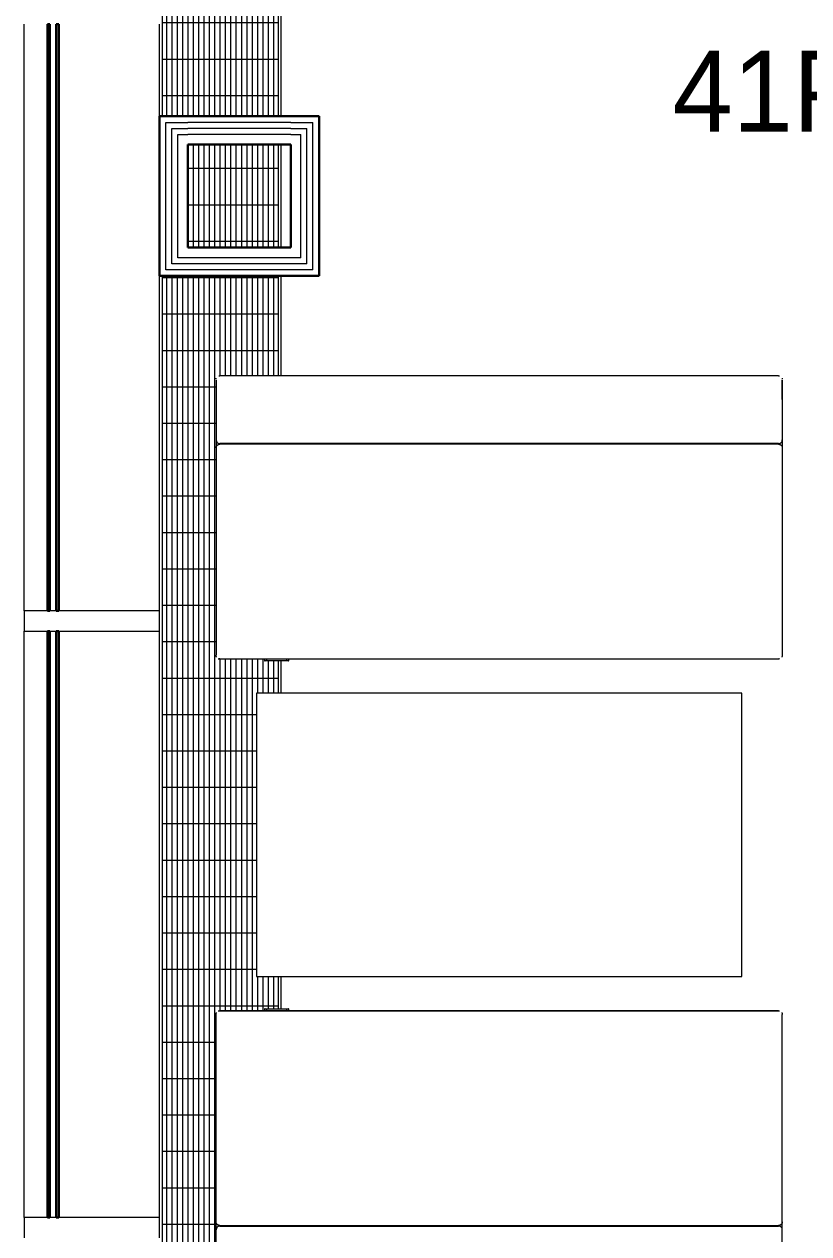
# Model space of a CAD drawing. Header units: millimetres. Extents: x 90978 to 295199, y -4084 to 97293.
# Drawn here: x 156519 to 158459, y 24098 to 27088 of the extents above; entities that cross this region are included whole.
import ezdxf

# ---------------------------------------------------------------- set-up
doc = ezdxf.new("R2010")
doc.units = ezdxf.units.MM
doc.header["$MEASUREMENT"] = 0
for name, color, linetype, lineweight in [('A-AREA-IDEN', 7, 'CONTINUOUS', 9), ('CSM-STL-XX-ZZ-M3-A-XXXX-00001_detached _19_04_21__rvt-1-Level 0$0$A-GENM', 7, 'CONTINUOUS', 9), ('CSM-STL-XX-ZZ-M3-A-XXXX-00001_detached _19_04_21__rvt-1-Level 0$0$A-GLAZ-CURT', 7, 'CONTINUOUS', 9), ('CSM-STL-XX-ZZ-M3-A-XXXX-00001_detached _19_04_21__rvt-1-Level 0$0$A-GLAZ-CWMG', 7, 'CONTINUOUS', 9), ('CSM-STL-XX-ZZ-M3-A-XXXX-00001_detached _19_04_21__rvt-1-Level 0$0$A-WALL', 7, 'CONTINUOUS', 9), ('CSM-STL-XX-ZZ-M3-A-XXXX-00001_detached _19_04_21__rvt-1-Level 0$0$I-WALL', 7, 'CONTINUOUS', 9), ('I-FURN', 8, 'CONTINUOUS', 9)]:
    doc.layers.add(name, color=color, linetype=linetype, lineweight=lineweight)
doc.styles.add('Century Gothic', font='GOTHIC.TTF', dxfattribs={"height": 200})

msp = doc.modelspace()

# ---------------------------------------------------------------- hatches: boundary and pattern name
at = {"layer": 'CSM-STL-XX-ZZ-M3-A-XXXX-00001_detached _19_04_21__rvt-1-Level 0$0$A-GENM'}
h = msp.add_hatch(dxfattribs=at)
h.set_pattern_fill('FP_27', color=256, angle=-90, style=0, pattern_type=2)
h.set_pattern_definition([(270, (157003.74, 23311.992), (13.2, 1e-14), []), (4e-14, (157003.74, 23311.99), (-6e-14, 90), [])])
h.paths.add_polyline_path([(156942.3, 13102.2), (156941.1, 13106.7), (156941.6, 13104.3)], flags=0)
h.paths.add_polyline_path([(156933.6, 13260.3), (156934.9, 13260.8), (156934.5, 13262.5)], flags=0)
h.paths.add_polyline_path([(156942.3, 13797.1), (156939.9, 13791.5), (156942.3, 13791.7), (156942.3, 13795.5)], flags=0)
h.paths.add_polyline_path([(156942.3, 14671.5), (156942.3, 14677.1), (156940, 14677.1), (156941.6, 14673.1)], flags=0)
h.paths.add_polyline_path([(156933.6, 15208.3), (156934.9, 15207.9), (156934.5, 15208.7)], flags=0)
h.paths.add_polyline_path([(156942.3, 15432.2), (156941.1, 15436.7), (156941.6, 15434.3)], flags=0)
h.paths.add_polyline_path([(156933.6, 15590.3), (156934.9, 15590.8), (156934.5, 15592.5)], flags=0)
h.paths.add_polyline_path([(156942.3, 16127.1), (156939.9, 16121.5), (156942.3, 16121.7), (156942.3, 16125.5)], flags=0)
h.paths.add_polyline_path([(156942.3, 17001.5), (156942.3, 17007.1), (156940, 17007.1), (156941.6, 17003.1)], flags=0)
h.paths.add_polyline_path([(156933.6, 17538.3), (156934.9, 17537.9), (156934.5, 17538.7)], flags=0)
h.paths.add_polyline_path([(156859.8, 12708.1), (157147.6, 12708.1), (157147.6, 13099.3), (156942.3, 13099.7), (156942.3, 13102.2), (156939.9, 13099.7), (156935.7, 13102.2), (156934.4, 13104.3), (156933.6, 13108.8), (156933.3, 13109.3), (156933.6, 13157.9), (156933.3, 13158.6), (156933.5, 13162.9), (156933.3, 13210.9), (156934.1, 13790.3), (156934.5, 13791.5), (156935, 13795.5), (156938.3, 13798.3), (156940.8, 13798.3), (156942.3, 13798.3), (156942.3, 13799.3), (157054.3, 13799.3), (157054.3, 13804.3), (157112.3, 13804.3), (157112.3, 13799.3), (157147.6, 13799.3), (157147.6, 13884.3), (157033.3, 13884.3), (157033.3, 14584.3), (157147.6, 14584.3), (157147.6, 14669.3), (157112.3, 14669.3), (157112.3, 14664.3), (157054.3, 14664.3), (157054.3, 14669.3), (156942.3, 14670.3), (156942.3, 14671.5), (156939.9, 14669.6), (156935.9, 14671.9), (156934.5, 14675), (156933.6, 14678.6), (156933.3, 14679.1), (156934.2, 15306.3), (156933.6, 15310.2), (156933.3, 15310.7), (156933.6, 15359.3), (156933.3, 15360), (156935.9, 15366.7), (156940, 15369), (156942.3, 15368.1), (156942.3, 15369.3), (157147.6, 15369.3), (157147.6, 15429.3), (156942.3, 15429.7), (156942.3, 15432.2), (156939.9, 15429.7), (156935.7, 15432.2), (156934.4, 15434.3), (156933.6, 15438.8), (156933.3, 15439.3), (156933.6, 15487.9), (156933.3, 15488.6), (156933.5, 15492.9), (156933.3, 15540.9), (156933.6, 16120), (156934.5, 16121.5), (156935, 16125.5), (156938.3, 16128.3), (156940.8, 16128.3), (156942.3, 16128.3), (156942.3, 16129.3), (157054.3, 16129.3), (157054.3, 16134.3), (157112.3, 16134.3), (157112.3, 16129.3), (157147.6, 16129.3), (157147.6, 16214.3), (157033.3, 16214.3), (157033.3, 16914.3), (157147.6, 16914.3), (157147.6, 16999.3), (157112.3, 16999.3), (157112.3, 16994.3), (157054.3, 16994.3), (157054.3, 16999.3), (156942.3, 17000.3), (156942.3, 17001.5), (156939.9, 16999.6), (156935.9, 17001.9), (156934.5, 17005), (156933.6, 17008.6), (156933.3, 17009.1), (156934.2, 17636.3), (156933.6, 17640.2), (156933.3, 17640.7), (156933.6, 17689.3), (156933.3, 17690), (156935.9, 17696.7), (156940, 17699), (156942.3, 17698.1), (156942.3, 17699.3), (157147.6, 17699.3), (157147.6, 17941.6), (156859.8, 17941.6), (156859.8, 12816.2)], flags=0)
h.paths.add_polyline_path([(156939.9, 13157.9), (156942.3, 13157.9), (156941.1, 13160.2)], flags=0)
h.paths.add_polyline_path([(156942.3, 13164.2), (156942.3, 13167), (156940.8, 13165.8), (156941.9, 13164.6)], flags=0)
h.paths.add_polyline_path([(156938.9, 13264.1), (156938.9, 13266.2), (156935.9, 13264.3), (156938.5, 13264.1)], flags=0)
h.paths.add_polyline_path([(156939.9, 15202), (156937.8, 15204.4), (156935.9, 15204.3), (156938.9, 15202.4)], flags=0)
h.paths.add_polyline_path([(156942.3, 15301.6), (156941.9, 15304), (156939.9, 15301.9)], flags=0)
h.paths.add_polyline_path([(156942.3, 15306.3), (156942.3, 15310.7), (156939.9, 15310.7), (156941.1, 15308.4)], flags=0)
h.paths.add_polyline_path([(156942.3, 15487.9), (156941.1, 15490.2), (156939.9, 15487.9)], flags=0)
h.paths.add_polyline_path([(156942.3, 15494.2), (156942.3, 15497), (156940.8, 15495.8), (156941.9, 15494.6)], flags=0)
h.paths.add_polyline_path([(156938.9, 15594.1), (156938.9, 15596.2), (156935.9, 15594.3), (156938.5, 15594.1)], flags=0)
h.paths.add_polyline_path([(156939.9, 17532), (156937.8, 17534.4), (156935.9, 17534.3), (156938.9, 17532.4)], flags=0)
h.paths.add_polyline_path([(156942.3, 17631.6), (156941.9, 17634), (156939.9, 17631.9)], flags=0)
h.paths.add_polyline_path([(156942.3, 17636.3), (156942.3, 17640.7), (156939.9, 17640.7), (156941.1, 17638.4)], flags=0)
h.paths.add_polyline_path([(156923.7, 18011.6), (157147.6, 18011.6), (157147.6, 18266.2), (156923.7, 18266.2)], flags=0)
h.paths.add_polyline_path([(157002.3, 20916.2), (157001.1, 20920.6), (157001.6, 20918.2)], flags=0)
h.paths.add_polyline_path([(156993.6, 21074.2), (156994.9, 21074.7), (156994.5, 21076.4)], flags=0)
h.paths.add_polyline_path([(157002.3, 21611), (156999.9, 21605.4), (157002.3, 21605.6), (157002.3, 21609.5)], flags=0)
h.paths.add_polyline_path([(157002.3, 22485.4), (157002.3, 22491), (157000, 22491), (157001.6, 22487)], flags=0)
h.paths.add_polyline_path([(156993.6, 23022.2), (156994.9, 23021.8), (156994.5, 23022.7)], flags=0)
h.paths.add_polyline_path([(157002.3, 23952.2), (157001.1, 23956.7), (157001.6, 23954.3)], flags=0)
h.paths.add_polyline_path([(156993.6, 24110.3), (156994.9, 24110.8), (156994.5, 24112.5)], flags=0)
h.paths.add_polyline_path([(157002.3, 24647.1), (156999.9, 24641.5), (157002.3, 24641.7), (157002.3, 24645.5)], flags=0)
h.paths.add_polyline_path([(157002.3, 25521.5), (157002.3, 25527.1), (157000, 25527.1), (157001.6, 25523.1)], flags=0)
h.paths.add_polyline_path([(156993.6, 26058.3), (156994.9, 26057.9), (156994.5, 26058.7)], flags=0)
h.paths.add_polyline_path([(156898.7, 18336.2), (157147.6, 18336.2), (157147.6, 20913.2), (157002.3, 20913.6), (157002.3, 20916.2), (156999.9, 20913.6), (156995.7, 20916.2), (156994.4, 20918.2), (156993.6, 20922.7), (156993.3, 20923.2), (156993.6, 20971.9), (156993.3, 20972.5), (156993.5, 20976.9), (156993.3, 21024.8), (156994.1, 21604.2), (156994.5, 21605.4), (156995, 21609.5), (156998.3, 21612.2), (157000.8, 21612.2), (157002.3, 21612.2), (157002.3, 21613.2), (157114.3, 21613.2), (157114.3, 21618.2), (157147.6, 21618.2), (157147.6, 21698.2), (157093.3, 21698.2), (157093.3, 22398.2), (157147.6, 22398.2), (157147.6, 22478.2), (157114.3, 22478.2), (157114.3, 22483.2), (157002.3, 22484.2), (157002.3, 22485.4), (156999.9, 22483.5), (156995.9, 22485.9), (156994.5, 22488.9), (156993.6, 22492.5), (156993.3, 22493), (156994.2, 23120.2), (156993.6, 23124.1), (156993.3, 23124.6), (156993.6, 23173.2), (156993.3, 23173.9), (156995.9, 23180.6), (157000, 23182.9), (157002.3, 23182), (157002.3, 23183.2), (157147.6, 23183.2), (157147.6, 23191.4), (156879.3, 23191.4), (156879.3, 23535), (157147.6, 23535), (157147.6, 23949.3), (157002.3, 23949.7), (157002.3, 23952.2), (156999.9, 23949.7), (156995.7, 23952.2), (156994.4, 23954.3), (156993.6, 23958.8), (156993.3, 23959.3), (156993.6, 24007.9), (156993.3, 24008.6), (156993.5, 24012.9), (156993.3, 24060.9), (156994.1, 24640.3), (156994.5, 24641.5), (156995, 24645.5), (156998.3, 24648.3), (157000.8, 24648.3), (157002.3, 24648.3), (157002.3, 24649.3), (157114.3, 24649.3), (157114.3, 24654.3), (157147.6, 24654.3), (157147.6, 24734.3), (157093.3, 24734.3), (157093.3, 25434.3), (157147.6, 25434.3), (157147.6, 25514.3), (157114.3, 25514.3), (157114.3, 25519.3), (157002.3, 25520.3), (157002.3, 25521.5), (156999.9, 25519.6), (156995.9, 25521.9), (156994.5, 25525), (156993.6, 25528.6), (156993.3, 25529.1), (156994.2, 26156.3), (156993.6, 26160.2), (156993.3, 26160.7), (156993.6, 26209.3), (156993.3, 26210), (156995.9, 26216.7), (157000, 26219), (157002.3, 26218.1), (157002.3, 26219.3), (157147.6, 26219.3), (157147.6, 26465.9), (156859.8, 26465.9), (156859.8, 18336.2), (156883.7, 18336.2)], flags=0)
h.paths.add_polyline_path([(157002.3, 20971.9), (157001.1, 20974.1), (156999.9, 20971.9)], flags=0)
h.paths.add_polyline_path([(157002.3, 20978.2), (157002.3, 20980.9), (157000.8, 20979.8), (157001.9, 20978.5)], flags=0)
h.paths.add_polyline_path([(156998.9, 21078), (156998.9, 21080.1), (156995.9, 21078.3), (156998.5, 21078)], flags=0)
h.paths.add_polyline_path([(156999.9, 23015.9), (156997.8, 23018.4), (156995.9, 23018.2), (156998.9, 23016.3)], flags=0)
h.paths.add_polyline_path([(157002.3, 23115.5), (157001.9, 23117.9), (156999.9, 23115.8)], flags=0)
h.paths.add_polyline_path([(157002.3, 23120.2), (157002.3, 23124.6), (156999.9, 23124.6), (157001.7, 23121.2)], flags=0)
h.paths.add_polyline_path([(156949.3, 23261.4), (157147.6, 23261.4), (157147.6, 23465), (156949.3, 23465), (156949.3, 23355.4)], flags=0)
h.paths.add_polyline_path([(156999.9, 24007.9), (157002.3, 24007.9), (157001.1, 24010.2)], flags=0)
h.paths.add_polyline_path([(157002.3, 24014.2), (157002.3, 24017), (157000.8, 24015.8), (157001.9, 24014.6)], flags=0)
h.paths.add_polyline_path([(156998.9, 24114.1), (156998.9, 24116.2), (156995.9, 24114.3), (156998.5, 24114.1)], flags=0)
h.paths.add_polyline_path([(156999.9, 26052), (156997.8, 26054.4), (156995.9, 26054.3), (156998.9, 26052.4)], flags=0)
h.paths.add_polyline_path([(157002.3, 26151.6), (157001.9, 26154), (156999.9, 26151.9)], flags=0)
h.paths.add_polyline_path([(157002.3, 26156.3), (157002.3, 26160.7), (156999.9, 26160.7), (157001.1, 26158.4)], flags=0)
h.paths.add_polyline_path([(156923.7, 26535.9), (157147.6, 26535.9), (157147.6, 26790.5), (156923.7, 26790.5), (156923.7, 26634.3)], flags=0)
h.paths.add_polyline_path([(156913.3, 30029.2), (156917.8, 30030.4), (156915.4, 30029.9)], flags=0)
h.paths.add_polyline_path([(156919.7, 31438.2), (156920.4, 31438.5), (156919.9, 31438.5)], flags=0)
h.paths.add_polyline_path([(156913.3, 32129.2), (156917.8, 32130.4), (156914.2, 32129.5)], flags=0)
h.paths.add_polyline_path([(156912.6, 32829.2), (156918.2, 32829.2), (156918.2, 32831.5), (156914.2, 32829.9)], flags=0)
h.paths.add_polyline_path([(156898.7, 26860.5), (157147.6, 26860.5), (157147.6, 28645.3), (157095.6, 28661.1), (157040, 28691.9), (156994.9, 28730.2), (156959.9, 28773.5), (156932.1, 28827.3), (156916.2, 28879.7), (156910.4, 28938.2), (156910.7, 30029.2), (156912.2, 30030.2), (156910.9, 30032), (156913.4, 30035.9), (156914.9, 30037), (156918.5, 30038.5), (156912.9, 30041), (156910.7, 30044.9), (156911.6, 30047.2), (156910.4, 30047.2), (156910.7, 31431.6), (156913.3, 31435.8), (156917.3, 31437.6), (156917.8, 31438.7), (156913, 31440.9), (156910.7, 31444.9), (156911.6, 31447.2), (156910.4, 31447.2), (156911.4, 32129.2), (156912.6, 32129.9), (156910.8, 32131.6), (156913.3, 32135.8), (156916.1, 32137.3), (156915.4, 32138.2), (156910.4, 32138.2), (156911.4, 32829.2), (156912.6, 32829.2), (156910.7, 32831.6), (156913, 32835.6), (156916.1, 32837), (156919.7, 32837.9), (156920.2, 32838.2), (157147.6, 32838.2), (157147.6, 33915.9), (156859.8, 33915.9), (156859.8, 26860.5), (156883.7, 26860.5)], flags=0)
h.paths.add_polyline_path([(156969.7, 30029.2), (156971, 30030.2), (156967.5, 30031.6), (156967.5, 30029.2)], flags=0)
h.paths.add_polyline_path([(156976.9, 30029.2), (156977.1, 30030.2), (156976.1, 30030.9), (156975.3, 30029.2), (156976.5, 30029.2)], flags=0)
h.paths.add_polyline_path([(157075.4, 30035.6), (157071.5, 30037.4), (157072.5, 30036.4), (157073.6, 30036.1)], flags=0)
h.paths.add_polyline_path([(157031.3, 30036.6), (157013.7, 30038.2), (157026.1, 30037.2), (157030.8, 30036.6)], flags=0)
h.paths.add_polyline_path([(157060.5, 30036.9), (157054.7, 30038.2), (157059.2, 30037.1), (157060.5, 30036.9)], flags=0)
h.paths.add_polyline_path([(156972.9, 30037), (156972.9, 30038.2), (156971.7, 30037.3)], flags=0)
h.paths.add_polyline_path([(157071.4, 31438.5), (157071.8, 31439.9), (157071, 31439.4)], flags=0)
h.paths.add_polyline_path([(156975.3, 31438.2), (156973.5, 31439.2), (156974, 31438.2)], flags=0)
h.paths.add_polyline_path([(157075.4, 31440.9), (157076.9, 31444.5), (157075.2, 31443.5)], flags=0)
h.paths.add_polyline_path([(156977.8, 31444.9), (156977, 31447.2), (156975.7, 31446.9), (156977, 31445.7)], flags=0)
h.paths.add_polyline_path([(156969, 31444.9), (156971.3, 31447.2), (156969, 31447.2)], flags=0)
h.paths.add_polyline_path([(156977, 32129.2), (156978.1, 32129.2), (156976.9, 32130.7), (156976.9, 32129.2)], flags=0)
h.paths.add_polyline_path([(156971.3, 32129.2), (156971.3, 32130.4), (156969, 32131.6), (156969, 32129.2)], flags=0)
h.paths.add_polyline_path([(157075.4, 32135.6), (157070.4, 32138.1), (157060.2, 32138.2), (157071.4, 32137.1), (157073.6, 32136.3)], flags=0)
h.paths.add_polyline_path([(156974, 32137), (156974, 32138), (156973.4, 32137.2)], flags=0)
at = {"layer": 'CSM-STL-XX-ZZ-M3-A-XXXX-00001_detached _19_04_21__rvt-1-Level 0$0$A-GLAZ-CURT'}
h = msp.add_hatch(color=256, dxfattribs=at)
h.paths.add_polyline_path([(156598.3, 25638.2), (156604.3, 25638.2), (156604.3, 27088.2), (156598.3, 27088.2), (156598.3, 26405.5)], flags=0)
h.paths.add_polyline_path([(156576.3, 25638.2), (156582.3, 25638.2), (156582.3, 27088.2), (156576.3, 27088.2), (156576.3, 26405.5)], flags=0)
h = msp.add_hatch(color=256, dxfattribs=at)
h.paths.add_polyline_path([(156598.3, 24138.2), (156604.3, 24138.2), (156604.3, 25588.2), (156598.3, 25588.2), (156598.3, 24905.5)], flags=0)
h.paths.add_polyline_path([(156576.3, 24138.2), (156582.3, 24138.2), (156582.3, 25588.2), (156576.3, 25588.2), (156576.3, 24905.5)], flags=0)

# ---------------------------------------------------------------- linework, layer by layer
at = {"layer": 'CSM-STL-XX-ZZ-M3-A-XXXX-00001_detached _19_04_21__rvt-1-Level 0$0$A-GENM'}
for p, q in [((156859.8, 33915.9), (156859.8, 26860.5)), ((157147.6, 26860.5), (157147.6, 28645.3)), ((157153.6, 28643.8), (157153.6, 26860.5)), ((157147.6, 26535.9), (157147.6, 26790.5)), ((157153.6, 26790.5), (157153.6, 26535.9)), ((156859.8, 26465.9), (156859.8, 18336.2)), ((157147.6, 26219.3), (157147.6, 26465.9)), ((157153.6, 26465.9), (157153.6, 26219.3)), ((157147.6, 25434.3), (157147.6, 25514.3)), ((157153.6, 25514.3), (157153.6, 25434.3)), ((157147.6, 24654.3), (157147.6, 24734.3)), ((157153.6, 24734.3), (157153.6, 24654.3))]:
    msp.add_line(p, q, dxfattribs=at)
at = {"layer": 'CSM-STL-XX-ZZ-M3-A-XXXX-00001_detached _19_04_21__rvt-1-Level 0$0$A-GLAZ-CURT', "lineweight": 30}
for p, q in [((156576.3, 27088.2), (156576.3, 25638.2)), ((156582.3, 27088.2), (156576.3, 27088.2)), ((156582.3, 25638.2), (156582.3, 27088.2)), ((156598.3, 27088.2), (156598.3, 25638.2)), ((156604.3, 27088.2), (156598.3, 27088.2)), ((156604.3, 25638.2), (156604.3, 27088.2)), ((156576.3, 25638.2), (156582.3, 25638.2)), ((156598.3, 25638.2), (156604.3, 25638.2)), ((156576.3, 25588.2), (156576.3, 24138.2)), ((156582.3, 25588.2), (156576.3, 25588.2)), ((156582.3, 24138.2), (156582.3, 25588.2)), ((156598.3, 25588.2), (156598.3, 24138.2)), ((156604.3, 25588.2), (156598.3, 25588.2)), ((156604.3, 24138.2), (156604.3, 25588.2)), ((156576.3, 24138.2), (156582.3, 24138.2)), ((156598.3, 24138.2), (156604.3, 24138.2))]:
    msp.add_line(p, q, dxfattribs=at)
at = {"layer": 'CSM-STL-XX-ZZ-M3-A-XXXX-00001_detached _19_04_21__rvt-1-Level 0$0$A-GLAZ-CWMG'}
for p, q in [((156518.8, 25638.2), (156518.8, 27088.2)), ((156853.8, 26860.4), (156853.8, 27088.2)), ((156853.8, 25638.2), (156853.8, 26466.1)), ((156518.8, 24138.2), (156518.8, 25588.2)), ((156853.8, 24138.2), (156853.8, 25588.2))]:
    msp.add_line(p, q, dxfattribs=at)
at = {"layer": 'CSM-STL-XX-ZZ-M3-A-XXXX-00001_detached _19_04_21__rvt-1-Level 0$0$A-GLAZ-CWMG', "lineweight": 20, "extrusion": (0, 0, -1)}
for p, q in [((156518.8, 25638.2), (156518.8, 25588.2)), ((156853.8, 25638.2), (156518.8, 25638.2)), ((156853.8, 25588.2), (156853.8, 25638.2)), ((156518.8, 25588.2), (156853.8, 25588.2)), ((156518.8, 24138.2), (156518.8, 24088.2)), ((156853.8, 24138.2), (156518.8, 24138.2)), ((156853.8, 24088.2), (156853.8, 24138.2))]:
    msp.add_line(p, q, dxfattribs=at)
at = {"layer": 'CSM-STL-XX-ZZ-M3-A-XXXX-00001_detached _19_04_21__rvt-1-Level 0$0$A-WALL'}
for p, q in [((156868.7, 26480.9), (156868.7, 26845.5)), ((156868.7, 26845.5), (156883.7, 26845.5)), ((156883.7, 26845.5), (156923.7, 26845.5)), ((156883.7, 26495.9), (156883.7, 26830.5)), ((156883.7, 26830.5), (156898.7, 26830.5)), ((156898.7, 26830.5), (156923.7, 26830.5)), ((157177.8, 26845.5), (156923.7, 26845.5)), ((157177.8, 26830.5), (156923.7, 26830.5)), ((157177.8, 26845.5), (157217.8, 26845.5)), ((157177.8, 26830.5), (157202.8, 26830.5)), ((157202.8, 26830.5), (157217.8, 26830.5)), ((157217.8, 26845.5), (157232.8, 26845.5)), ((157217.8, 26495.9), (157217.8, 26830.5)), ((157232.8, 26480.9), (157232.8, 26845.5)), ((156898.7, 26510.9), (156898.7, 26815.5)), ((156898.7, 26815.5), (156923.7, 26815.5)), ((157177.8, 26815.5), (156923.7, 26815.5)), ((157177.8, 26815.5), (157202.8, 26815.5)), ((157202.8, 26510.9), (157202.8, 26815.5)), ((156898.7, 26495.9), (156883.7, 26495.9)), ((156923.7, 26510.9), (156898.7, 26510.9)), ((156923.7, 26495.9), (156898.7, 26495.9)), ((157177.8, 26510.9), (156923.7, 26510.9)), ((157177.8, 26495.9), (156923.7, 26495.9)), ((157202.8, 26510.9), (157177.8, 26510.9)), ((157202.8, 26495.9), (157177.8, 26495.9)), ((157217.8, 26495.9), (157202.8, 26495.9)), ((156883.7, 26480.9), (156868.7, 26480.9)), ((156923.7, 26480.9), (156883.7, 26480.9)), ((157177.8, 26480.9), (156923.7, 26480.9)), ((157217.8, 26480.9), (157177.8, 26480.9)), ((157232.8, 26480.9), (157217.8, 26480.9))]:
    msp.add_line(p, q, dxfattribs=at)
at = {"layer": 'CSM-STL-XX-ZZ-M3-A-XXXX-00001_detached _19_04_21__rvt-1-Level 0$0$I-WALL', "lineweight": 30}
for p, q in [((156853.7, 26860.5), (156853.7, 26465.9)), ((156868.7, 26860.5), (156853.7, 26860.5)), ((156923.7, 26860.5), (156868.7, 26860.5)), ((157177.8, 26860.5), (156923.7, 26860.5)), ((157232.8, 26860.5), (157177.8, 26860.5)), ((157247.8, 26860.5), (157232.8, 26860.5)), ((157247.8, 26465.9), (157247.8, 26860.5)), ((156923.7, 26535.9), (156923.7, 26790.5)), ((156923.7, 26790.5), (157177.8, 26790.5)), ((157177.8, 26790.5), (157177.8, 26535.9)), ((157177.8, 26535.9), (156923.7, 26535.9)), ((156853.7, 26465.9), (156868.7, 26465.9)), ((156868.7, 26465.9), (156923.7, 26465.9)), ((156923.7, 26465.9), (157177.8, 26465.9)), ((157177.8, 26465.9), (157232.8, 26465.9)), ((157232.8, 26465.9), (157247.8, 26465.9))]:
    msp.add_line(p, q, dxfattribs=at)
at = {"layer": 'I-FURN'}
for p, q in [((156993.3, 26211.4), (156993.4, 26211.7)), ((156993.3, 26209.3), (156993.3, 25929.3)), ((156993.3, 26209.3), (156993.3, 26160.7)), ((156993.4, 26211.7), (156993.5, 26212.1)), ((156993.5, 26212.5), (156993.6, 26212.8)), ((156993.5, 26212.1), (156993.5, 26212.5)), ((156993.6, 26212.8), (156993.7, 26213.1)), ((156993.7, 26213.1), (156993.9, 26213.5)), ((157000, 26219), (157000.4, 26219.1)), ((157000.4, 26219.1), (157000.7, 26219.2)), ((157000.7, 26219.2), (157001.1, 26219.2)), ((157001.1, 26219.2), (157001.5, 26219.3)), ((157001.5, 26219.3), (157001.8, 26219.3)), ((157001.8, 26219.3), (157002.2, 26219.3)), ((158384.3, 26219.3), (157002.3, 26219.3)), ((158384.3, 26219.3), (158384.6, 26219.3)), ((158384.6, 26219.3), (158385, 26219.3)), ((158385, 26219.3), (158385.4, 26219.2)), ((158385.4, 26219.2), (158385.7, 26219.2)), ((158385.7, 26219.2), (158386.1, 26219.1)), ((158386.1, 26219.1), (158386.4, 26219.1)), ((158392.7, 26213.6), (158392.8, 26213.2)), ((158392.8, 26213.2), (158392.9, 26212.9)), ((158392.9, 26212.9), (158393, 26212.5)), ((158393, 26212.5), (158393.1, 26212.2)), ((158393.1, 26212.2), (158393.1, 26211.8)), ((158393.1, 26211.8), (158393.2, 26211.5)), ((158393.3, 26209.3), (158393.3, 25929.3)), ((158393.3, 26160.7), (158393.3, 26209.3)), ((156993.7, 26043.7), (156993.9, 26044.1)), ((156993.9, 26044.1), (156994, 26044.4)), ((156994, 26044.4), (156994.1, 26044.7)), ((156994.1, 26044.7), (156994.3, 26045.1)), ((156994.3, 26045.1), (156994.5, 26045.4)), ((156994.5, 26045.4), (156994.6, 26045.7)), ((156994.6, 26045.7), (156994.8, 26046)), ((156994.8, 26046), (156995.1, 26046.3)), ((156995.1, 26046.3), (156995.3, 26046.6)), ((156995.3, 26046.6), (156995.5, 26046.8)), ((156995.5, 26046.8), (156995.8, 26047.1)), ((156995.8, 26047.1), (156996, 26047.4)), ((156996, 26047.4), (156996.3, 26047.6)), ((156996.3, 26047.6), (156996.5, 26047.8)), ((156996.5, 26047.8), (156996.8, 26048.1)), ((156996.8, 26048.1), (156997.1, 26048.3)), ((156997.1, 26048.3), (156997.4, 26048.5)), ((156997.4, 26048.5), (156997.7, 26048.7)), ((156997.7, 26048.7), (156998, 26048.8)), ((156998, 26048.8), (156998.4, 26049)), ((156998.4, 26049), (156998.7, 26049.2)), ((156998.7, 26049.2), (156999, 26049.3)), ((156999, 26049.3), (156999.4, 26049.4)), ((156999.4, 26049.4), (156999.7, 26049.5)), ((156999.7, 26049.5), (157000, 26049.6)), ((157000, 26049.6), (157000.4, 26049.7)), ((157000.4, 26049.7), (157000.7, 26049.8)), ((157000.7, 26049.8), (157001.1, 26049.8)), ((157001.1, 26049.8), (157001.5, 26049.9)), ((157001.5, 26049.9), (157001.8, 26049.9)), ((157001.8, 26049.9), (157002.2, 26049.9)), ((157002.2, 26049.9), (157002.3, 26049.9)), ((158384.3, 26051.6), (157002.3, 26051.6)), ((158384.3, 26049.9), (157002.3, 26049.9)), ((158384.3, 26049.9), (158384.6, 26049.9)), ((158384.6, 26049.9), (158385, 26049.9)), ((158385, 26049.9), (158385.4, 26049.8)), ((158385.4, 26049.8), (158385.7, 26049.8)), ((158385.7, 26049.8), (158386.1, 26049.7)), ((158386.1, 26049.7), (158386.4, 26049.6)), ((158386.4, 26049.6), (158386.8, 26049.6)), ((158386.8, 26049.6), (158387.1, 26049.4)), ((158387.1, 26049.4), (158387.4, 26049.3)), ((158387.4, 26049.3), (158387.8, 26049.2)), ((158387.8, 26049.2), (158388.1, 26049)), ((158388.1, 26049), (158388.4, 26048.9)), ((158388.4, 26048.9), (158388.7, 26048.7)), ((158388.7, 26048.7), (158389.1, 26048.5)), ((158389.1, 26048.5), (158389.4, 26048.3)), ((158389.4, 26048.3), (158389.6, 26048.1)), ((158389.6, 26048.1), (158389.9, 26047.9)), ((158389.9, 26047.9), (158390.2, 26047.7)), ((158390.2, 26047.7), (158390.5, 26047.4)), ((158390.5, 26047.4), (158390.7, 26047.2)), ((158390.7, 26047.2), (158391, 26046.9)), ((158391, 26046.9), (158391.2, 26046.6)), ((158391.2, 26046.6), (158391.4, 26046.4)), ((158391.4, 26046.4), (158391.6, 26046.1)), ((158391.6, 26046.1), (158391.8, 26045.8)), ((158391.8, 26045.8), (158392, 26045.5)), ((158392, 26045.5), (158392.2, 26045.1)), ((158392.2, 26045.1), (158392.4, 26044.8)), ((158392.4, 26044.8), (158392.5, 26044.5)), ((158392.5, 26044.5), (158392.7, 26044.2)), ((158392.7, 26044.2), (158392.8, 26043.8)), ((156993.3, 26042), (156993.4, 26042.3)), ((156993.3, 26041.6), (156993.3, 26042)), ((156993.3, 26041.3), (156993.3, 26041.6)), ((156993.3, 26040.9), (156993.3, 26041.3)), ((156993.4, 26042.3), (156993.5, 26042.7)), ((156993.5, 26043), (156993.6, 26043.4)), ((156993.5, 26042.7), (156993.5, 26043)), ((156993.6, 26043.4), (156993.7, 26043.7)), ((158392.8, 26043.8), (158392.9, 26043.5)), ((158392.9, 26043.5), (158393, 26043.1)), ((158393, 26043.1), (158393.1, 26042.8)), ((158393.1, 26042.8), (158393.1, 26042.4)), ((158393.1, 26042.4), (158393.2, 26042.1)), ((158393.2, 26042.1), (158393.2, 26041.7)), ((158393.2, 26041.7), (158393.3, 26041.4)), ((158393.3, 26041.4), (158393.3, 26041)), ((158393.3, 26041), (158393.3, 26040.9)), ((156993.3, 25929.3), (156993.3, 25529.3)), ((158393.3, 25929.3), (158393.3, 25528.1)), ((156993.3, 25528.2), (156993.3, 25528.3)), ((156993.3, 25527.9), (156993.3, 25528.2)), ((156993.3, 25527.5), (156993.3, 25527.9)), ((156993.4, 25527.1), (156993.3, 25527.5)), ((156993.4, 25526.8), (156993.4, 25527.1)), ((156993.5, 25526.4), (156993.4, 25526.8)), ((156993.6, 25526.1), (156993.5, 25526.4)), ((156993.7, 25525.7), (156993.6, 25526.1)), ((156993.8, 25525.4), (156993.7, 25525.7)), ((156993.9, 25525), (156993.8, 25525.4)), ((156994, 25524.7), (156993.9, 25525)), ((156994.2, 25524.4), (156994, 25524.7)), ((156994.3, 25524.1), (156994.2, 25524.4)), ((156994.5, 25523.8), (156994.3, 25524.1)), ((156998.3, 25519.3), (158385.5, 25519.3)), ((157000.5, 25519.5), (157000.1, 25519.6)), ((157000.8, 25519.4), (157000.5, 25519.5)), ((157001.2, 25519.4), (157000.8, 25519.4)), ((157001.6, 25519.3), (157001.2, 25519.4)), ((157001.9, 25519.3), (157001.6, 25519.3)), ((157002.3, 25519.3), (157001.9, 25519.3)), ((157002.3, 25519.3), (158384.3, 25519.3)), ((157113.3, 25519.3), (157113.3, 25514.3)), ((157113.3, 25514.3), (157114.3, 25514.3)), ((157173.3, 25514.3), (157113.3, 25514.3)), ((157118.3, 25519.3), (157118.3, 25516.8)), ((157168.3, 25516.8), (157168.3, 25519.3)), ((157172.3, 25514.3), (157173.3, 25514.3)), ((157173.3, 25514.3), (157173.3, 25519.3)), ((158384.7, 25519.3), (158384.4, 25519.3)), ((158385.1, 25519.3), (158384.7, 25519.3)), ((158385.4, 25519.4), (158385.1, 25519.3)), ((158385.8, 25519.4), (158385.4, 25519.4)), ((158386.2, 25519.5), (158385.8, 25519.4)), ((158386.5, 25519.6), (158386.2, 25519.5)), ((158392.3, 25524.2), (158392.1, 25523.8)), ((158392.4, 25524.5), (158392.3, 25524.2)), ((158392.6, 25524.8), (158392.4, 25524.5)), ((158392.7, 25525.1), (158392.6, 25524.8)), ((158392.8, 25525.5), (158392.7, 25525.1)), ((158392.9, 25525.8), (158392.8, 25525.5)), ((158393, 25526.2), (158392.9, 25525.8)), ((158393.1, 25526.5), (158393, 25526.2)), ((158393.2, 25526.9), (158393.1, 25526.5)), ((158393.3, 25528), (158393.2, 25527.6)), ((158393.2, 25527.6), (158393.2, 25527.2)), ((158393.2, 25527.2), (158393.2, 25526.9)), ((158393.3, 25528.3), (158393.3, 25528)), ((158293.3, 25434.3), (157093.3, 25434.3)), ((157093.3, 25434.3), (157093.3, 24734.3)), ((158293.3, 24734.3), (158293.3, 25434.3)), ((157093.3, 24734.3), (158293.3, 24734.3)), ((156993.3, 24641.4), (156993.4, 24641.7)), ((156993.3, 24641), (156993.3, 24641.4)), ((156993.3, 24640.7), (156993.3, 24641)), ((156993.3, 24640.3), (156993.3, 24640.7)), ((156993.3, 24239.3), (156993.3, 24639.3)), ((156993.4, 24641.7), (156993.5, 24642.1)), ((156993.5, 24642.5), (156993.6, 24642.8)), ((156993.5, 24642.1), (156993.5, 24642.5)), ((156993.6, 24642.8), (156993.7, 24643.1)), ((156993.7, 24643.1), (156993.9, 24643.5)), ((156993.9, 24643.5), (156994, 24643.8)), ((156994, 24643.8), (156994.1, 24644.1)), ((156994.1, 24644.1), (156994.3, 24644.5)), ((156994.3, 24644.5), (156994.5, 24644.8)), ((156998.3, 24649.3), (158385.5, 24649.3)), ((157000, 24649), (157000.4, 24649.1)), ((157000.4, 24649.1), (157000.7, 24649.2)), ((157000.7, 24649.2), (157001.1, 24649.2)), ((157001.1, 24649.2), (157001.5, 24649.3)), ((157001.5, 24649.3), (157001.8, 24649.3)), ((157001.8, 24649.3), (157002.2, 24649.3)), ((158384.3, 24649.3), (157002.3, 24649.3)), ((157113.3, 24654.3), (157113.3, 24649.3)), ((157113.3, 24654.3), (157173.3, 24654.3)), ((157114.3, 24654.3), (157113.3, 24654.3)), ((157118.3, 24651.8), (157118.3, 24649.3)), ((157168.3, 24649.3), (157168.3, 24651.8)), ((157173.3, 24654.3), (157172.3, 24654.3)), ((157173.3, 24649.3), (157173.3, 24654.3)), ((158384.3, 24649.3), (158384.6, 24649.3)), ((158384.6, 24649.3), (158385, 24649.3)), ((158385, 24649.3), (158385.4, 24649.2)), ((158385.4, 24649.2), (158385.7, 24649.2)), ((158385.7, 24649.2), (158386.1, 24649.1)), ((158386.1, 24649.1), (158386.4, 24649.1)), ((158392, 24644.9), (158392.2, 24644.6)), ((158392.2, 24644.6), (158392.4, 24644.2)), ((158392.4, 24644.2), (158392.5, 24643.9)), ((158392.5, 24643.9), (158392.7, 24643.6)), ((158392.7, 24643.6), (158392.8, 24643.2)), ((158392.8, 24643.2), (158392.9, 24642.9)), ((158392.9, 24642.9), (158393, 24642.5)), ((158393, 24642.5), (158393.1, 24642.2)), ((158393.1, 24642.2), (158393.1, 24641.8)), ((158393.1, 24641.8), (158393.2, 24641.5)), ((158393.2, 24641.5), (158393.2, 24641.1)), ((158393.2, 24641.1), (158393.3, 24640.8)), ((158393.3, 24640.8), (158393.3, 24640.4)), ((158393.3, 24239.3), (158393.3, 24640.5)), ((158393.3, 24640.4), (158393.3, 24640.3)), ((156993.3, 23959.3), (156993.3, 24239.3)), ((158393.3, 23959.3), (158393.3, 24239.3)), ((156993.3, 24127.6), (156993.3, 24127.7)), ((156993.3, 24127.3), (156993.3, 24127.6)), ((156993.3, 24126.9), (156993.3, 24127.3)), ((156993.4, 24126.5), (156993.3, 24126.9)), ((156993.4, 24126.2), (156993.4, 24126.5)), ((156993.5, 24125.8), (156993.4, 24126.2)), ((156993.6, 24125.5), (156993.5, 24125.8)), ((156993.7, 24125.1), (156993.6, 24125.5)), ((156993.8, 24124.8), (156993.7, 24125.1)), ((156993.9, 24124.5), (156993.8, 24124.8)), ((156994, 24124.1), (156993.9, 24124.5)), ((156994.2, 24123.8), (156994, 24124.1)), ((156994.3, 24123.5), (156994.2, 24123.8)), ((156994.5, 24123.2), (156994.3, 24123.5)), ((156994.7, 24122.9), (156994.5, 24123.2)), ((156994.9, 24122.6), (156994.7, 24122.9)), ((156995.1, 24122.3), (156994.9, 24122.6)), ((156995.3, 24122), (156995.1, 24122.3)), ((156995.6, 24121.7), (156995.3, 24122)), ((156995.8, 24121.4), (156995.6, 24121.7)), ((156996.1, 24121.2), (156995.8, 24121.4)), ((156996.3, 24121), (156996.1, 24121.2)), ((156996.6, 24120.7), (156996.3, 24121)), ((156996.9, 24120.5), (156996.6, 24120.7)), ((156997.2, 24120.3), (156996.9, 24120.5)), ((156997.5, 24120.1), (156997.2, 24120.3)), ((156997.8, 24119.9), (156997.5, 24120.1)), ((156998.1, 24119.7), (156997.8, 24119.9)), ((156998.4, 24119.6), (156998.1, 24119.7)), ((156998.8, 24119.4), (156998.4, 24119.6)), ((156999.1, 24119.3), (156998.8, 24119.4)), ((156999.4, 24119.2), (156999.1, 24119.3)), ((156999.8, 24119.1), (156999.4, 24119.2)), ((157000.1, 24119), (156999.8, 24119.1)), ((157000.5, 24118.9), (157000.1, 24119)), ((157000.8, 24118.8), (157000.5, 24118.9)), ((157001.2, 24118.8), (157000.8, 24118.8)), ((157001.6, 24118.7), (157001.2, 24118.8)), ((157001.9, 24118.7), (157001.6, 24118.7)), ((157002.3, 24118.7), (157001.9, 24118.7)), ((157002.3, 24118.7), (158384.3, 24118.7)), ((157002.3, 24117), (158384.3, 24117)), ((158384.4, 24118.7), (158384.3, 24118.7)), ((158384.7, 24118.7), (158384.4, 24118.7)), ((158385.1, 24118.8), (158384.7, 24118.7)), ((158385.4, 24118.8), (158385.1, 24118.8)), ((158385.8, 24118.8), (158385.4, 24118.8)), ((158386.2, 24118.9), (158385.8, 24118.8)), ((158386.5, 24119), (158386.2, 24118.9)), ((158386.9, 24119.1), (158386.5, 24119)), ((158387.2, 24119.2), (158386.9, 24119.1)), ((158387.5, 24119.3), (158387.2, 24119.2)), ((158387.9, 24119.5), (158387.5, 24119.3)), ((158388.2, 24119.6), (158387.9, 24119.5)), ((158388.5, 24119.8), (158388.2, 24119.6)), ((158388.8, 24120), (158388.5, 24119.8)), ((158389.1, 24120.1), (158388.8, 24120)), ((158389.4, 24120.3), (158389.1, 24120.1)), ((158389.7, 24120.6), (158389.4, 24120.3)), ((158390, 24120.8), (158389.7, 24120.6)), ((158390.3, 24121), (158390, 24120.8)), ((158390.5, 24121.3), (158390.3, 24121)), ((158390.8, 24121.5), (158390.5, 24121.3)), ((158391, 24121.8), (158390.8, 24121.5)), ((158391.3, 24122.1), (158391, 24121.8)), ((158391.5, 24122.3), (158391.3, 24122.1)), ((158391.7, 24122.6), (158391.5, 24122.3)), ((158391.9, 24122.9), (158391.7, 24122.6)), ((158392.1, 24123.2), (158391.9, 24122.9)), ((158392.3, 24123.6), (158392.1, 24123.2)), ((158392.4, 24123.9), (158392.3, 24123.6)), ((158392.6, 24124.2), (158392.4, 24123.9)), ((158392.7, 24124.5), (158392.6, 24124.2)), ((158392.8, 24124.9), (158392.7, 24124.5)), ((158392.9, 24125.2), (158392.8, 24124.9)), ((158393, 24125.6), (158392.9, 24125.2)), ((158393.1, 24125.9), (158393, 24125.6)), ((158393.2, 24126.3), (158393.1, 24125.9)), ((158393.3, 24127.4), (158393.2, 24127)), ((158393.2, 24127), (158393.2, 24126.6)), ((158393.2, 24126.6), (158393.2, 24126.3)), ((158393.3, 24127.7), (158393.3, 24127.4))]:
    msp.add_line(p, q, dxfattribs=at)
for centre, major_axis, start_param, end_param in [((157002.3, 26060.6), (9, 0), 3.141593, 4.712389), ((158384.3, 26060.6), (-9, 0), 1.570797, 2.356225), ((158384.3, 26060.6), (9, 0), 5.497828, 5.759627), ((158384.3, 26060.6), (9, 0), 5.759635, 6.021436), ((158384.3, 26060.6), (9, 0), 6.021439, 6.283185), ((157002.3, 24108), (-9, 0), 4.712389, 6.283185), ((158384.3, 24108), (9, 0), 0.785368, 1.570796), ((158384.3, 24108), (9, 0), 0.523559, 0.785357), ((158384.3, 24108), (9, 0), 0.261749, 0.523551), ((158384.3, 24108), (-9, 0), 3.141593, 3.403339)]:
    msp.add_ellipse(centre, major_axis=major_axis, ratio=0.997091, start_param=start_param, end_param=end_param, dxfattribs=at)

# ---------------------------------------------------------------- texts
at = {"layer": 'A-AREA-IDEN', "style": 'Century Gothic'}
msp.add_text('41P Collab S', height=200, dxfattribs=at).set_placement((158121.9, 26822.4))

doc.saveas('drawing.dxf')
